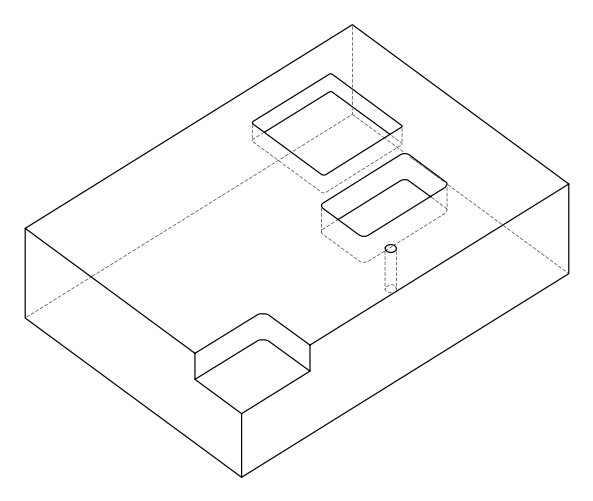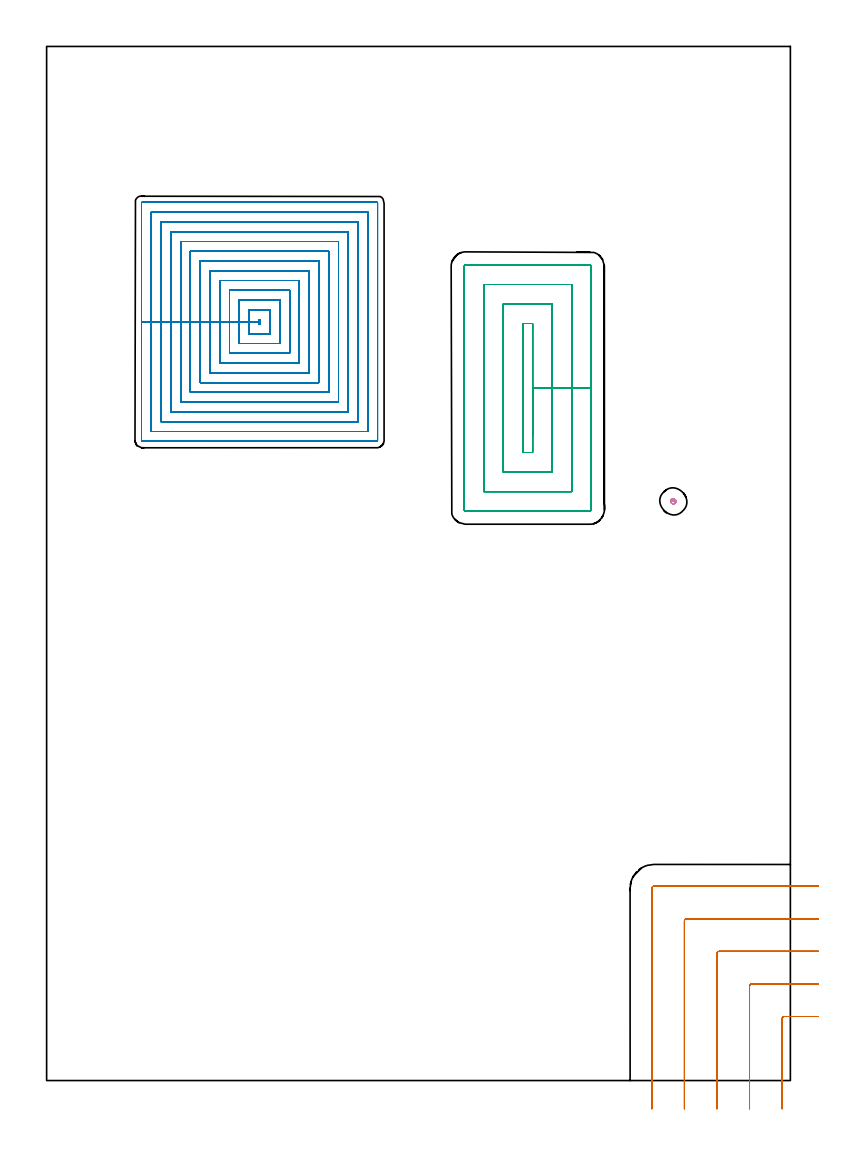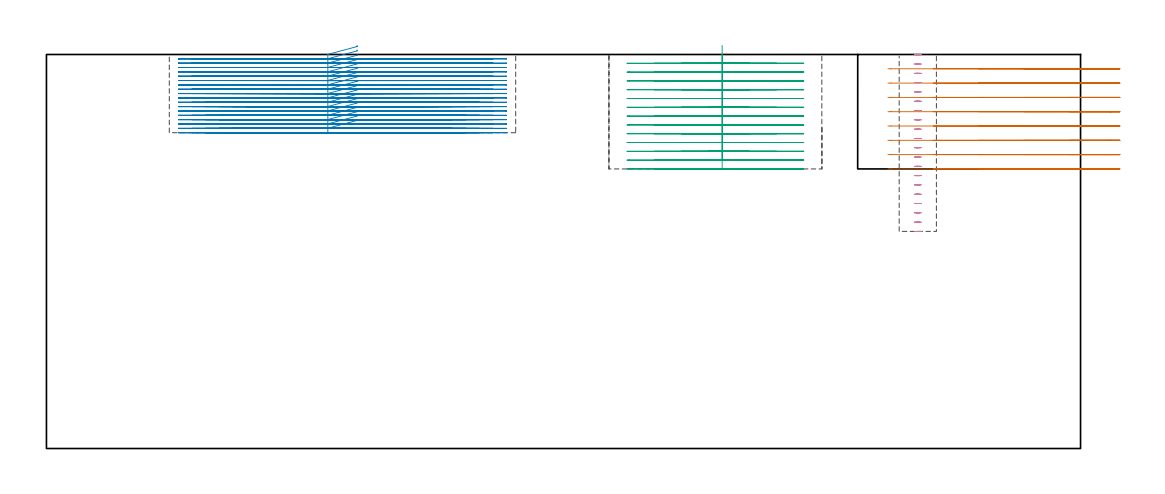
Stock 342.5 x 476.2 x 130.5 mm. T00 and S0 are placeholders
(PLAN: 4 operations, 3 tool changes, 145.2 min)
(1 MILL_CORNER_NOTCH_RECTANGULAR | CORNER_NOTCH_RECTANGULAR | UGT0201_094 | Follow Part, ap 5, ae 75% | 10.59 min | 277353 mm3)
(2 MILL_RECTANGULAR_POCKET | POCKET_RECTANGULAR_STRAIGHT | NXT0201_008 | Follow Part, ap 1.5, ae 75% | 107.25 min | 344407 mm3)
(3 MILL_RECTANGULAR_POCKET_1 | POCKET_RECTANGULAR_STRAIGHT_1 | NXT0201_011 | Follow Part, ap 3, ae 75% | 26.46 min | 333640 mm3)
(4 MILL_BLIND_HOLE_FROM_SOLID_MATERIAL | STEP1POCKET | UGT0201_128 | Spiral | 0.88 min | 6959 mm3)
(TOOL UGT0201_094 | End mill 20 mm | D20 FL38 Z4)
(TOOL NXT0201_008 | ENDMILL 6mm [2P460-0600-NA 1630] | D6 FL26 Z6)
(TOOL NXT0201_011 | ENDMILL 12mm [2P460-1200-NA 1630] | D12 FL38 Z6)
(TOOL UGT0201_128 | Carbide End Mill 10.0 | D10 FL15 Z4)
(OP 1 MILL_CORNER_NOTCH_RECTANGULAR)
G17 G21 G94 G90
T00 M6
G54
G17 G0 G90 X355.5 Y29.5 S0 M3
G43 Z140.5 H0
Z125.762
G94 G1 X352.5 F250.
X339.694 F500.
G3 X338.7 Y28.506 R1.
G1 Y-10.
Y-13. F250.
G0 Z140.5
X355.5 Y44.5
Z125.762
G1 X352.5
X324.694 F500.
G3 X323.7 Y43.506 R1.
G1 Y-10.
Y-13. F250.
G0 Z140.5
X355.5 Y59.5
Z125.762
G1 X352.5
X309.695 F500.
G3 X308.7 Y58.506 R1.
G1 Y-10.
Y-13. F250.
G0 Z140.5
X355.5 Y74.5
Z125.762
G1 X352.5
X294.695 F500.
G3 X293.7 Y73.505 R1.
G1 Y-10.
Y-13. F250.
G0 Z140.5
X355.5 Y89.5
Z125.762
G1 X352.5
X279.695 F500.
G3 X278.7 Y88.505 R1.
G1 Y-10.
Y-13. F250.
G0 Z140.5
X355.5 Y29.5
Z121.025
G1 X352.5
X339.694 F500.
G3 X338.7 Y28.506 R1.
G1 Y-10.
Y-13. F250.
G0 Z140.5
X355.5 Y44.5
Z121.025
G1 X352.5
X324.694 F500.
G3 X323.7 Y43.506 R1.
G1 Y-10.
Y-13. F250.
G0 Z140.5
X355.5 Y59.5
Z121.025
G1 X352.5
X309.695 F500.
G3 X308.7 Y58.506 R1.
G1 Y-10.
Y-13. F250.
G0 Z140.5
X355.5 Y74.5
Z121.025
G1 X352.5
X294.695 F500.
G3 X293.7 Y73.505 R1.
G1 Y-10.
Y-13. F250.
G0 Z140.5
X355.5 Y89.5
Z121.025
G1 X352.5
X279.695 F500.
G3 X278.7 Y88.505 R1.
G1 Y-10.
Y-13. F250.
G0 Z140.5
X355.5 Y29.5
Z116.287
G1 X352.5
X339.694 F500.
G3 X338.7 Y28.506 R1.
G1 Y-10.
Y-13. F250.
G0 Z140.5
X355.5 Y44.5
Z116.287
G1 X352.5
X324.694 F500.
G3 X323.7 Y43.506 R1.
G1 Y-10.
Y-13. F250.
G0 Z140.5
X355.5 Y59.5
Z116.287
G1 X352.5
X309.695 F500.
G3 X308.7 Y58.506 R1.
G1 Y-10.
Y-13. F250.
G0 Z140.5
X355.5 Y74.5
Z116.287
G1 X352.5
X294.695 F500.
G3 X293.7 Y73.505 R1.
G1 Y-10.
Y-13. F250.
G0 Z140.5
X355.5 Y89.5
Z116.287
G1 X352.5
X279.695 F500.
G3 X278.7 Y88.505 R1.
G1 Y-10.
Y-13. F250.
G0 Z140.5
X355.5 Y29.5
Z111.55
G1 X352.5
X339.694 F500.
G3 X338.7 Y28.506 R1.
G1 Y-10.
Y-13. F250.
G0 Z140.5
X355.5 Y44.5
Z111.55
G1 X352.5
X324.694 F500.
G3 X323.7 Y43.506 R1.
G1 Y-10.
Y-13. F250.
G0 Z140.5
X355.5 Y59.5
Z111.55
G1 X352.5
X309.695 F500.
G3 X308.7 Y58.506 R1.
G1 Y-10.
Y-13. F250.
G0 Z140.5
X355.5 Y74.5
Z111.55
G1 X352.5
X294.695 F500.
G3 X293.7 Y73.505 R1.
G1 Y-10.
Y-13. F250.
G0 Z140.5
X355.5 Y89.5
Z111.55
G1 X352.5
X279.695 F500.
G3 X278.7 Y88.505 R1.
G1 Y-10.
Y-13. F250.
G0 Z140.5
X355.5 Y29.5
Z106.812
G1 X352.5
X339.694 F500.
G3 X338.7 Y28.506 R1.
G1 Y-10.
Y-13. F250.
G0 Z140.5
X355.5 Y44.5
Z106.812
G1 X352.5
X324.694 F500.
G3 X323.7 Y43.506 R1.
G1 Y-10.
Y-13. F250.
G0 Z140.5
X355.5 Y59.5
Z106.812
G1 X352.5
X309.695 F500.
G3 X308.7 Y58.506 R1.
G1 Y-10.
Y-13. F250.
G0 Z140.5
X355.5 Y74.5
Z106.812
G1 X352.5
X294.695 F500.
G3 X293.7 Y73.505 R1.
G1 Y-10.
Y-13. F250.
G0 Z140.5
X355.5 Y89.5
Z106.812
G1 X352.5
X279.695 F500.
G3 X278.7 Y88.505 R1.
G1 Y-10.
Y-13. F250.
G0 Z140.5
X355.5 Y29.5
Z102.075
G1 X352.5
X339.694 F500.
G3 X338.7 Y28.506 R1.
G1 Y-10.
Y-13. F250.
G0 Z140.5
X355.5 Y44.5
Z102.075
G1 X352.5
X324.694 F500.
G3 X323.7 Y43.506 R1.
G1 Y-10.
Y-13. F250.
G0 Z140.5
X355.5 Y59.5
Z102.075
G1 X352.5
X309.695 F500.
G3 X308.7 Y58.506 R1.
G1 Y-10.
Y-13. F250.
G0 Z140.5
X355.5 Y74.5
Z102.075
G1 X352.5
X294.695 F500.
G3 X293.7 Y73.505 R1.
G1 Y-10.
Y-13. F250.
G0 Z140.5
X355.5 Y89.5
Z102.075
G1 X352.5
X279.695 F500.
G3 X278.7 Y88.505 R1.
G1 Y-10.
Y-13. F250.
G0 Z140.5
X355.5 Y29.5
Z97.337
G1 X352.5
X339.694 F500.
G3 X338.7 Y28.506 R1.
G1 Y-10.
Y-13. F250.
G0 Z140.5
X355.5 Y44.5
Z97.337
G1 X352.5
X324.694 F500.
G3 X323.7 Y43.506 R1.
G1 Y-10.
Y-13. F250.
G0 Z140.5
X355.5 Y59.5
Z97.337
G1 X352.5
X309.695 F500.
G3 X308.7 Y58.506 R1.
G1 Y-10.
Y-13. F250.
G0 Z140.5
X355.5 Y74.5
Z97.337
G1 X352.5
X294.695 F500.
G3 X293.7 Y73.505 R1.
G1 Y-10.
Y-13. F250.
G0 Z140.5
X355.5 Y89.5
Z97.337
G1 X352.5
X279.695 F500.
G3 X278.7 Y88.505 R1.
G1 Y-10.
Y-13. F250.
G0 Z140.5
X355.5 Y29.5
Z92.6
G1 X352.5
X339.694 F500.
G3 X338.7 Y28.506 R1.
G1 Y-10.
Y-13. F250.
G0 Z140.5
X355.5 Y44.5
Z92.6
G1 X352.5
X324.694 F500.
G3 X323.7 Y43.506 R1.
G1 Y-10.
Y-13. F250.
G0 Z140.5
X355.5 Y59.5
Z92.6
G1 X352.5
X309.695 F500.
G3 X308.7 Y58.506 R1.
G1 Y-10.
Y-13. F250.
G0 Z140.5
X355.5 Y74.5
Z92.6
G1 X352.5
X294.695 F500.
G3 X293.7 Y73.505 R1.
G1 Y-10.
Y-13. F250.
G0 Z140.5
X355.5 Y89.5
Z92.6
G1 X352.5
X279.695 F500.
G3 X278.7 Y88.505 R1.
G1 Y-10.
Y-13. F250.
G0 Z140.5
M5
M2
(OP 2 MILL_RECTANGULAR_POCKET)
G17 G21 G94 G90
T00 M6
G54
G17 G0 G90 X102.9 Y353.534 S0 M3
G43 Z140.5 H1
Z133.5
G94 G1 Y354.9 Z133.134 F250.
X93.2 Z130.535
Y349.4 Z129.061
X97.7
Y348.4 F500.
X98.4
Y350.4
X97.7
Y349.4
X93.2
Y343.9
X102.9
Y354.9
X93.2
Y349.4
X88.7
Y339.4
X107.4
Y359.4
X88.7
Y349.4
X84.2
Y334.9
X111.9
Y363.9
X84.2
Y349.4
X79.7
Y330.4
X116.4
Y368.4
X79.7
Y349.4
X75.2
Y325.9
X120.9
Y372.9
X75.2
Y349.4
X70.7
Y321.4
X125.4
Y377.4
X70.7
Y349.4
X66.2
Y316.9
X129.9
Y381.9
X66.2
Y349.4
X61.7
Y312.4
X134.4
Y386.4
X61.7
Y349.4
X57.2
Y307.9
X138.9
Y390.9
X57.2
Y349.4
X52.7
Y303.4
X143.4
Y395.4
X52.7
Y349.4
X48.2
Y298.9
X147.9
Y399.9
X48.2
Y349.4
X43.7
Y294.6
G3 X43.9 Y294.4 R0.2
G1 X152.2
G3 X152.4 Y294.6 R0.2
G1 Y404.2
G3 X152.2 Y404.4 R0.2
G1 X43.9
G3 X43.7 Y404.2 R0.2
G1 Y349.4
Y348.4
G0 X102.9 Y353.534 Z132.061
G1 Y354.9 Z131.695 F250.
X93.2 Z129.096
Y349.4 Z127.622
X97.7
Y348.4 F500.
X98.4
Y350.4
X97.7
Y349.4
X93.2
Y343.9
X102.9
Y354.9
X93.2
Y349.4
X88.7
Y339.4
X107.4
Y359.4
X88.7
Y349.4
X84.2
Y334.9
X111.9
Y363.9
X84.2
Y349.4
X79.7
Y330.4
X116.4
Y368.4
X79.7
Y349.4
X75.2
Y325.9
X120.9
Y372.9
X75.2
Y349.4
X70.7
Y321.4
X125.4
Y377.4
X70.7
Y349.4
X66.2
Y316.9
X129.9
Y381.9
X66.2
Y349.4
X61.7
Y312.4
X134.4
Y386.4
X61.7
Y349.4
X57.2
Y307.9
X138.9
Y390.9
X57.2
Y349.4
X52.7
Y303.4
X143.4
Y395.4
X52.7
Y349.4
X48.2
Y298.9
X147.9
Y399.9
X48.2
Y349.4
X43.7
Y294.6
G3 X43.9 Y294.4 R0.2
G1 X152.2
G3 X152.4 Y294.6 R0.2
G1 Y404.2
G3 X152.2 Y404.4 R0.2
G1 X43.9
G3 X43.7 Y404.2 R0.2
G1 Y349.4
Y348.4
G0 X102.9 Y353.534 Z130.622
G1 Y354.9 Z130.256 F250.
X93.2 Z127.657
Y349.4 Z126.183
X97.7
Y348.4 F500.
X98.4
Y350.4
X97.7
Y349.4
X93.2
Y343.9
X102.9
Y354.9
X93.2
Y349.4
X88.7
Y339.4
X107.4
Y359.4
X88.7
Y349.4
X84.2
Y334.9
X111.9
Y363.9
X84.2
Y349.4
X79.7
Y330.4
X116.4
Y368.4
X79.7
Y349.4
X75.2
Y325.9
X120.9
Y372.9
X75.2
Y349.4
X70.7
Y321.4
X125.4
Y377.4
X70.7
Y349.4
X66.2
Y316.9
X129.9
Y381.9
X66.2
Y349.4
X61.7
Y312.4
X134.4
Y386.4
X61.7
Y349.4
X57.2
Y307.9
X138.9
Y390.9
X57.2
Y349.4
X52.7
Y303.4
X143.4
Y395.4
X52.7
Y349.4
X48.2
Y298.9
X147.9
Y399.9
X48.2
Y349.4
X43.7
Y294.6
G3 X43.9 Y294.4 R0.2
G1 X152.2
G3 X152.4 Y294.6 R0.2
G1 Y404.2
G3 X152.2 Y404.4 R0.2
G1 X43.9
G3 X43.7 Y404.2 R0.2
G1 Y349.4
Y348.4
G0 X102.9 Y353.534 Z129.183
G1 Y354.9 Z128.817 F250.
X93.2 Z126.218
Y349.4 Z124.744
X97.7
Y348.4 F500.
X98.4
Y350.4
X97.7
Y349.4
X93.2
Y343.9
X102.9
Y354.9
X93.2
Y349.4
X88.7
Y339.4
X107.4
Y359.4
X88.7
Y349.4
X84.2
Y334.9
X111.9
Y363.9
X84.2
Y349.4
X79.7
Y330.4
X116.4
Y368.4
X79.7
Y349.4
X75.2
Y325.9
X120.9
Y372.9
X75.2
Y349.4
X70.7
Y321.4
X125.4
Y377.4
X70.7
Y349.4
X66.2
Y316.9
X129.9
Y381.9
X66.2
Y349.4
X61.7
Y312.4
X134.4
Y386.4
X61.7
Y349.4
X57.2
Y307.9
X138.9
Y390.9
X57.2
Y349.4
X52.7
Y303.4
X143.4
Y395.4
X52.7
Y349.4
X48.2
Y298.9
X147.9
Y399.9
X48.2
Y349.4
X43.7
Y294.6
G3 X43.9 Y294.4 R0.2
G1 X152.2
G3 X152.4 Y294.6 R0.2
G1 Y404.2
G3 X152.2 Y404.4 R0.2
G1 X43.9
G3 X43.7 Y404.2 R0.2
G1 Y349.4
Y348.4
G0 X102.9 Y353.534 Z127.744
G1 Y354.9 Z127.378 F250.
X93.2 Z124.779
Y349.4 Z123.305
X97.7
Y348.4 F500.
X98.4
Y350.4
X97.7
Y349.4
X93.2
Y343.9
X102.9
Y354.9
X93.2
Y349.4
X88.7
Y339.4
X107.4
Y359.4
X88.7
Y349.4
X84.2
Y334.9
X111.9
Y363.9
X84.2
Y349.4
X79.7
Y330.4
X116.4
Y368.4
X79.7
Y349.4
X75.2
Y325.9
X120.9
Y372.9
X75.2
Y349.4
X70.7
Y321.4
X125.4
Y377.4
X70.7
Y349.4
X66.2
Y316.9
X129.9
Y381.9
X66.2
Y349.4
X61.7
Y312.4
X134.4
Y386.4
X61.7
Y349.4
X57.2
Y307.9
X138.9
Y390.9
X57.2
Y349.4
X52.7
Y303.4
X143.4
Y395.4
X52.7
Y349.4
X48.2
Y298.9
X147.9
Y399.9
X48.2
Y349.4
X43.7
Y294.6
G3 X43.9 Y294.4 R0.2
G1 X152.2
G3 X152.4 Y294.6 R0.2
G1 Y404.2
G3 X152.2 Y404.4 R0.2
G1 X43.9
G3 X43.7 Y404.2 R0.2
G1 Y349.4
Y348.4
G0 X102.9 Y353.534 Z126.305
G1 Y354.9 Z125.939 F250.
X93.2 Z123.34
Y349.4 Z121.867
X97.7
Y348.4 F500.
X98.4
Y350.4
X97.7
Y349.4
X93.2
Y343.9
X102.9
Y354.9
X93.2
Y349.4
X88.7
Y339.4
X107.4
Y359.4
X88.7
Y349.4
X84.2
Y334.9
X111.9
Y363.9
X84.2
Y349.4
X79.7
Y330.4
X116.4
Y368.4
X79.7
Y349.4
X75.2
Y325.9
X120.9
Y372.9
X75.2
Y349.4
X70.7
Y321.4
X125.4
Y377.4
X70.7
Y349.4
X66.2
Y316.9
X129.9
Y381.9
X66.2
Y349.4
X61.7
Y312.4
X134.4
Y386.4
X61.7
Y349.4
X57.2
Y307.9
X138.9
Y390.9
X57.2
Y349.4
X52.7
Y303.4
X143.4
Y395.4
X52.7
Y349.4
X48.2
Y298.9
X147.9
Y399.9
X48.2
Y349.4
X43.7
Y294.6
G3 X43.9 Y294.4 R0.2
G1 X152.2
G3 X152.4 Y294.6 R0.2
G1 Y404.2
G3 X152.2 Y404.4 R0.2
G1 X43.9
G3 X43.7 Y404.2 R0.2
G1 Y349.4
Y348.4
G0 X102.9 Y353.534 Z124.867
G1 Y354.9 Z124.501 F250.
X93.2 Z121.901
Y349.4 Z120.428
X97.7
Y348.4 F500.
X98.4
Y350.4
X97.7
Y349.4
X93.2
Y343.9
X102.9
Y354.9
X93.2
Y349.4
X88.7
Y339.4
X107.4
Y359.4
X88.7
Y349.4
X84.2
Y334.9
X111.9
Y363.9
X84.2
Y349.4
X79.7
Y330.4
X116.4
Y368.4
X79.7
Y349.4
X75.2
Y325.9
X120.9
Y372.9
X75.2
Y349.4
X70.7
Y321.4
X125.4
Y377.4
X70.7
Y349.4
X66.2
Y316.9
X129.9
Y381.9
X66.2
Y349.4
X61.7
Y312.4
X134.4
Y386.4
X61.7
Y349.4
X57.2
Y307.9
X138.9
Y390.9
X57.2
Y349.4
X52.7
Y303.4
X143.4
Y395.4
X52.7
Y349.4
X48.2
Y298.9
X147.9
Y399.9
X48.2
Y349.4
X43.7
Y294.6
G3 X43.9 Y294.4 R0.2
G1 X152.2
G3 X152.4 Y294.6 R0.2
G1 Y404.2
G3 X152.2 Y404.4 R0.2
G1 X43.9
G3 X43.7 Y404.2 R0.2
G1 Y349.4
Y348.4
G0 X102.9 Y353.534 Z123.428
G1 Y354.9 Z123.062 F250.
X93.2 Z120.463
Y349.4 Z118.989
X97.7
Y348.4 F500.
X98.4
Y350.4
X97.7
Y349.4
X93.2
Y343.9
X102.9
Y354.9
X93.2
Y349.4
X88.7
Y339.4
X107.4
Y359.4
X88.7
Y349.4
X84.2
Y334.9
X111.9
Y363.9
X84.2
Y349.4
X79.7
Y330.4
X116.4
Y368.4
X79.7
Y349.4
X75.2
Y325.9
X120.9
Y372.9
X75.2
Y349.4
X70.7
Y321.4
X125.4
Y377.4
X70.7
Y349.4
X66.2
Y316.9
X129.9
Y381.9
X66.2
Y349.4
X61.7
Y312.4
X134.4
Y386.4
X61.7
Y349.4
X57.2
Y307.9
X138.9
Y390.9
X57.2
Y349.4
X52.7
Y303.4
X143.4
Y395.4
X52.7
Y349.4
X48.2
Y298.9
X147.9
Y399.9
X48.2
Y349.4
X43.7
Y294.6
G3 X43.9 Y294.4 R0.2
G1 X152.2
G3 X152.4 Y294.6 R0.2
G1 Y404.2
G3 X152.2 Y404.4 R0.2
G1 X43.9
G3 X43.7 Y404.2 R0.2
G1 Y349.4
Y348.4
G0 X102.9 Y353.534 Z121.989
G1 Y354.9 Z121.623 F250.
X93.2 Z119.024
Y349.4 Z117.55
X97.7
Y348.4 F500.
X98.4
Y350.4
X97.7
Y349.4
X93.2
Y343.9
X102.9
Y354.9
X93.2
Y349.4
X88.7
Y339.4
X107.4
Y359.4
X88.7
Y349.4
X84.2
Y334.9
X111.9
Y363.9
X84.2
Y349.4
X79.7
Y330.4
X116.4
Y368.4
X79.7
Y349.4
X75.2
Y325.9
X120.9
Y372.9
X75.2
Y349.4
X70.7
Y321.4
X125.4
Y377.4
X70.7
Y349.4
X66.2
Y316.9
X129.9
Y381.9
X66.2
Y349.4
X61.7
Y312.4
X134.4
Y386.4
X61.7
Y349.4
X57.2
Y307.9
X138.9
Y390.9
X57.2
Y349.4
X52.7
Y303.4
X143.4
Y395.4
X52.7
Y349.4
X48.2
Y298.9
X147.9
Y399.9
X48.2
Y349.4
X43.7
Y294.6
G3 X43.9 Y294.4 R0.2
G1 X152.2
G3 X152.4 Y294.6 R0.2
G1 Y404.2
G3 X152.2 Y404.4 R0.2
G1 X43.9
G3 X43.7 Y404.2 R0.2
G1 Y349.4
Y348.4
G0 X102.9 Y353.534 Z120.55
G1 Y354.9 Z120.184 F250.
X93.2 Z117.585
Y349.4 Z116.111
X97.7
Y348.4 F500.
X98.4
Y350.4
X97.7
Y349.4
X93.2
Y343.9
X102.9
Y354.9
X93.2
Y349.4
X88.7
Y339.4
X107.4
Y359.4
X88.7
Y349.4
X84.2
Y334.9
X111.9
Y363.9
X84.2
Y349.4
X79.7
Y330.4
X116.4
Y368.4
X79.7
Y349.4
X75.2
Y325.9
X120.9
Y372.9
X75.2
Y349.4
X70.7
Y321.4
X125.4
Y377.4
X70.7
Y349.4
X66.2
Y316.9
X129.9
Y381.9
X66.2
Y349.4
X61.7
Y312.4
X134.4
Y386.4
X61.7
Y349.4
X57.2
Y307.9
X138.9
Y390.9
X57.2
Y349.4
X52.7
Y303.4
X143.4
Y395.4
X52.7
Y349.4
X48.2
Y298.9
X147.9
Y399.9
X48.2
Y349.4
X43.7
Y294.6
G3 X43.9 Y294.4 R0.2
G1 X152.2
G3 X152.4 Y294.6 R0.2
G1 Y404.2
G3 X152.2 Y404.4 R0.2
G1 X43.9
G3 X43.7 Y404.2 R0.2
G1 Y349.4
Y348.4
G0 X102.9 Y353.534 Z119.111
G1 Y354.9 Z118.745 F250.
X93.2 Z116.146
Y349.4 Z114.672
X97.7
Y348.4 F500.
X98.4
Y350.4
X97.7
Y349.4
X93.2
Y343.9
X102.9
Y354.9
X93.2
Y349.4
X88.7
Y339.4
X107.4
Y359.4
X88.7
Y349.4
X84.2
Y334.9
X111.9
Y363.9
X84.2
Y349.4
X79.7
Y330.4
X116.4
Y368.4
X79.7
Y349.4
X75.2
Y325.9
X120.9
Y372.9
X75.2
Y349.4
X70.7
Y321.4
X125.4
Y377.4
X70.7
Y349.4
X66.2
Y316.9
X129.9
Y381.9
X66.2
Y349.4
X61.7
Y312.4
X134.4
Y386.4
X61.7
Y349.4
X57.2
Y307.9
X138.9
Y390.9
X57.2
Y349.4
X52.7
Y303.4
X143.4
Y395.4
X52.7
Y349.4
X48.2
Y298.9
X147.9
Y399.9
X48.2
Y349.4
X43.7
Y294.6
G3 X43.9 Y294.4 R0.2
G1 X152.2
G3 X152.4 Y294.6 R0.2
G1 Y404.2
G3 X152.2 Y404.4 R0.2
G1 X43.9
G3 X43.7 Y404.2 R0.2
G1 Y349.4
Y348.4
G0 X102.9 Y353.534 Z117.672
G1 Y354.9 Z117.306 F250.
X93.2 Z114.707
Y349.4 Z113.233
X97.7
Y348.4 F500.
X98.4
Y350.4
X97.7
Y349.4
X93.2
Y343.9
X102.9
Y354.9
X93.2
Y349.4
X88.7
Y339.4
X107.4
Y359.4
X88.7
Y349.4
X84.2
Y334.9
X111.9
Y363.9
X84.2
Y349.4
X79.7
Y330.4
X116.4
Y368.4
X79.7
Y349.4
X75.2
Y325.9
X120.9
Y372.9
X75.2
Y349.4
X70.7
Y321.4
X125.4
Y377.4
X70.7
Y349.4
X66.2
Y316.9
X129.9
Y381.9
X66.2
Y349.4
X61.7
Y312.4
X134.4
Y386.4
X61.7
Y349.4
X57.2
Y307.9
X138.9
Y390.9
X57.2
Y349.4
X52.7
Y303.4
X143.4
Y395.4
X52.7
Y349.4
X48.2
Y298.9
X147.9
Y399.9
X48.2
Y349.4
X43.7
Y294.6
G3 X43.9 Y294.4 R0.2
G1 X152.2
G3 X152.4 Y294.6 R0.2
G1 Y404.2
G3 X152.2 Y404.4 R0.2
G1 X43.9
G3 X43.7 Y404.2 R0.2
G1 Y349.4
Y348.4
G0 X102.9 Y353.534 Z116.233
G1 Y354.9 Z115.867 F250.
X93.2 Z113.268
Y349.4 Z111.794
X97.7
Y348.4 F500.
X98.4
Y350.4
X97.7
Y349.4
X93.2
Y343.9
X102.9
Y354.9
X93.2
Y349.4
X88.7
Y339.4
X107.4
Y359.4
X88.7
Y349.4
X84.2
Y334.9
X111.9
Y363.9
X84.2
Y349.4
X79.7
Y330.4
X116.4
Y368.4
X79.7
Y349.4
X75.2
Y325.9
X120.9
Y372.9
X75.2
Y349.4
X70.7
Y321.4
X125.4
Y377.4
X70.7
Y349.4
X66.2
Y316.9
X129.9
Y381.9
X66.2
Y349.4
X61.7
Y312.4
X134.4
Y386.4
X61.7
Y349.4
X57.2
Y307.9
X138.9
Y390.9
X57.2
Y349.4
X52.7
Y303.4
X143.4
Y395.4
X52.7
Y349.4
X48.2
Y298.9
X147.9
Y399.9
X48.2
Y349.4
X43.7
Y294.6
G3 X43.9 Y294.4 R0.2
G1 X152.2
G3 X152.4 Y294.6 R0.2
G1 Y404.2
G3 X152.2 Y404.4 R0.2
G1 X43.9
G3 X43.7 Y404.2 R0.2
G1 Y349.4
Y348.4
G0 X102.9 Y353.534 Z114.794
G1 Y354.9 Z114.428 F250.
X93.2 Z111.829
Y349.4 Z110.356
X97.7
Y348.4 F500.
X98.4
Y350.4
X97.7
Y349.4
X93.2
Y343.9
X102.9
Y354.9
X93.2
Y349.4
X88.7
Y339.4
X107.4
Y359.4
X88.7
Y349.4
X84.2
Y334.9
X111.9
Y363.9
X84.2
Y349.4
X79.7
Y330.4
X116.4
Y368.4
X79.7
Y349.4
X75.2
Y325.9
X120.9
Y372.9
X75.2
Y349.4
X70.7
Y321.4
X125.4
Y377.4
X70.7
Y349.4
X66.2
Y316.9
X129.9
Y381.9
X66.2
Y349.4
X61.7
Y312.4
X134.4
Y386.4
X61.7
Y349.4
X57.2
Y307.9
X138.9
Y390.9
X57.2
Y349.4
X52.7
Y303.4
X143.4
Y395.4
X52.7
Y349.4
X48.2
Y298.9
X147.9
Y399.9
X48.2
Y349.4
X43.7
Y294.6
G3 X43.9 Y294.4 R0.2
G1 X152.2
G3 X152.4 Y294.6 R0.2
G1 Y404.2
G3 X152.2 Y404.4 R0.2
G1 X43.9
G3 X43.7 Y404.2 R0.2
G1 Y349.4
Y348.4
G0 X102.9 Y353.534 Z113.356
G1 Y354.9 Z112.989 F250.
X93.2 Z110.39
Y349.4 Z108.917
X97.7
Y348.4 F500.
X98.4
Y350.4
X97.7
Y349.4
X93.2
Y343.9
X102.9
Y354.9
X93.2
Y349.4
X88.7
Y339.4
X107.4
Y359.4
X88.7
Y349.4
X84.2
Y334.9
X111.9
Y363.9
X84.2
Y349.4
X79.7
Y330.4
X116.4
Y368.4
X79.7
Y349.4
X75.2
Y325.9
X120.9
Y372.9
X75.2
Y349.4
X70.7
Y321.4
X125.4
Y377.4
X70.7
Y349.4
X66.2
Y316.9
X129.9
Y381.9
X66.2
Y349.4
X61.7
Y312.4
X134.4
Y386.4
X61.7
Y349.4
X57.2
Y307.9
X138.9
Y390.9
X57.2
Y349.4
X52.7
Y303.4
X143.4
Y395.4
X52.7
Y349.4
X48.2
Y298.9
X147.9
Y399.9
X48.2
Y349.4
X43.7
Y294.6
G3 X43.9 Y294.4 R0.2
G1 X152.2
G3 X152.4 Y294.6 R0.2
G1 Y404.2
G3 X152.2 Y404.4 R0.2
G1 X43.9
G3 X43.7 Y404.2 R0.2
G1 Y349.4
Y348.4
G0 X102.9 Y353.534 Z111.917
G1 Y354.9 Z111.551 F250.
X93.2 Z108.951
Y349.4 Z107.478
X97.7
Y348.4 F500.
X98.4
Y350.4
X97.7
Y349.4
X93.2
Y343.9
X102.9
Y354.9
X93.2
Y349.4
X88.7
Y339.4
X107.4
Y359.4
X88.7
Y349.4
X84.2
Y334.9
X111.9
Y363.9
X84.2
Y349.4
X79.7
Y330.4
X116.4
Y368.4
X79.7
Y349.4
X75.2
Y325.9
X120.9
Y372.9
X75.2
Y349.4
X70.7
Y321.4
X125.4
Y377.4
X70.7
Y349.4
X66.2
Y316.9
X129.9
Y381.9
X66.2
Y349.4
X61.7
Y312.4
X134.4
Y386.4
X61.7
Y349.4
X57.2
Y307.9
X138.9
Y390.9
X57.2
Y349.4
X52.7
Y303.4
X143.4
Y395.4
X52.7
Y349.4
X48.2
Y298.9
X147.9
Y399.9
X48.2
Y349.4
X43.7
Y294.6
G3 X43.9 Y294.4 R0.2
G1 X152.2
G3 X152.4 Y294.6 R0.2
G1 Y404.2
G3 X152.2 Y404.4 R0.2
G1 X43.9
G3 X43.7 Y404.2 R0.2
G1 Y349.4
Y348.4
G0 X102.9 Y353.534 Z110.478
G1 Y354.9 Z110.112 F250.
X93.2 Z107.513
Y349.4 Z106.039
X97.7
Y348.4 F500.
X98.4
Y350.4
X97.7
Y349.4
X93.2
Y343.9
X102.9
Y354.9
X93.2
Y349.4
X88.7
Y339.4
X107.4
Y359.4
X88.7
Y349.4
X84.2
Y334.9
X111.9
Y363.9
X84.2
Y349.4
X79.7
Y330.4
X116.4
Y368.4
X79.7
Y349.4
X75.2
Y325.9
X120.9
Y372.9
X75.2
Y349.4
X70.7
Y321.4
X125.4
Y377.4
X70.7
Y349.4
X66.2
Y316.9
X129.9
Y381.9
X66.2
Y349.4
X61.7
Y312.4
X134.4
Y386.4
X61.7
Y349.4
X57.2
Y307.9
X138.9
Y390.9
X57.2
Y349.4
X52.7
Y303.4
X143.4
Y395.4
X52.7
Y349.4
X48.2
Y298.9
X147.9
Y399.9
X48.2
Y349.4
X43.7
Y294.6
G3 X43.9 Y294.4 R0.2
G1 X152.2
G3 X152.4 Y294.6 R0.2
G1 Y404.2
G3 X152.2 Y404.4 R0.2
G1 X43.9
G3 X43.7 Y404.2 R0.2
G1 Y349.4
Y348.4
G0 X102.9 Y353.534 Z109.039
G1 Y354.9 Z108.673 F250.
X93.2 Z106.074
Y349.4 Z104.6
X97.7
Y348.4 F500.
X98.4
Y350.4
X97.7
Y349.4
X93.2
Y343.9
X102.9
Y354.9
X93.2
Y349.4
X88.7
Y339.4
X107.4
Y359.4
X88.7
Y349.4
X84.2
Y334.9
X111.9
Y363.9
X84.2
Y349.4
X79.7
Y330.4
X116.4
Y368.4
X79.7
Y349.4
X75.2
Y325.9
X120.9
Y372.9
X75.2
Y349.4
X70.7
Y321.4
X125.4
Y377.4
X70.7
Y349.4
X66.2
Y316.9
X129.9
Y381.9
X66.2
Y349.4
X61.7
Y312.4
X134.4
Y386.4
X61.7
Y349.4
X57.2
Y307.9
X138.9
Y390.9
X57.2
Y349.4
X52.7
Y303.4
X143.4
Y395.4
X52.7
Y349.4
X48.2
Y298.9
X147.9
Y399.9
X48.2
Y349.4
X43.7
Y294.6
G3 X43.9 Y294.4 R0.2
G1 X152.2
G3 X152.4 Y294.6 R0.2
G1 Y404.2
G3 X152.2 Y404.4 R0.2
G1 X43.9
G3 X43.7 Y404.2 R0.2
G1 Y349.4
Y348.4
G0 Z140.5
M5
M2
(OP 3 MILL_RECTANGULAR_POCKET_1)
G17 G21 G94 G90
T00 M6
G54
G17 G0 G90 X223.8 Y296.824 S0 M3
G43 Z140.5 H1
Z133.5
G94 G1 Y318.9 Z127.585 F250.
Y348.6 F500.
X219.3
Y289.2
X223.8
Y318.9
X232.8
Y357.6
X210.3
Y280.2
X232.8
Y318.9
X241.8
Y366.6
X201.3
Y271.2
X241.8
Y318.9
X250.8
Y374.9
G3 X250.1 Y375.6 R0.7
G1 X193.
G3 X192.3 Y374.9 R0.7
G1 Y262.9
G3 X193. Y262.2 R0.7
G1 X250.1
G3 X250.8 Y262.9 R0.7
G1 Y318.9
Y319.9
G0 X223.8 Y296.824 Z130.585
G1 Y318.9 Z124.669 F250.
Y348.6 F500.
X219.3
Y289.2
X223.8
Y318.9
X232.8
Y357.6
X210.3
Y280.2
X232.8
Y318.9
X241.8
Y366.6
X201.3
Y271.2
X241.8
Y318.9
X250.8
Y374.9
G3 X250.1 Y375.6 R0.7
G1 X193.
G3 X192.3 Y374.9 R0.7
G1 Y262.9
G3 X193. Y262.2 R0.7
G1 X250.1
G3 X250.8 Y262.9 R0.7
G1 Y318.9
Y319.9
G0 X223.8 Y296.824 Z127.669
G1 Y318.9 Z121.754 F250.
Y348.6 F500.
X219.3
Y289.2
X223.8
Y318.9
X232.8
Y357.6
X210.3
Y280.2
X232.8
Y318.9
X241.8
Y366.6
X201.3
Y271.2
X241.8
Y318.9
X250.8
Y374.9
G3 X250.1 Y375.6 R0.7
G1 X193.
G3 X192.3 Y374.9 R0.7
G1 Y262.9
G3 X193. Y262.2 R0.7
G1 X250.1
G3 X250.8 Y262.9 R0.7
G1 Y318.9
Y319.9
G0 X223.8 Y296.824 Z124.754
G1 Y318.9 Z118.838 F250.
Y348.6 F500.
X219.3
Y289.2
X223.8
Y318.9
X232.8
Y357.6
X210.3
Y280.2
X232.8
Y318.9
X241.8
Y366.6
X201.3
Y271.2
X241.8
Y318.9
X250.8
Y374.9
G3 X250.1 Y375.6 R0.7
G1 X193.
G3 X192.3 Y374.9 R0.7
G1 Y262.9
G3 X193. Y262.2 R0.7
G1 X250.1
G3 X250.8 Y262.9 R0.7
G1 Y318.9
Y319.9
G0 X223.8 Y296.824 Z121.838
G1 Y318.9 Z115.923 F250.
Y348.6 F500.
X219.3
Y289.2
X223.8
Y318.9
X232.8
Y357.6
X210.3
Y280.2
X232.8
Y318.9
X241.8
Y366.6
X201.3
Y271.2
X241.8
Y318.9
X250.8
Y374.9
G3 X250.1 Y375.6 R0.7
G1 X193.
G3 X192.3 Y374.9 R0.7
G1 Y262.9
G3 X193. Y262.2 R0.7
G1 X250.1
G3 X250.8 Y262.9 R0.7
G1 Y318.9
Y319.9
G0 X223.8 Y296.824 Z118.923
G1 Y318.9 Z113.008 F250.
Y348.6 F500.
X219.3
Y289.2
X223.8
Y318.9
X232.8
Y357.6
X210.3
Y280.2
X232.8
Y318.9
X241.8
Y366.6
X201.3
Y271.2
X241.8
Y318.9
X250.8
Y374.9
G3 X250.1 Y375.6 R0.7
G1 X193.
G3 X192.3 Y374.9 R0.7
G1 Y262.9
G3 X193. Y262.2 R0.7
G1 X250.1
G3 X250.8 Y262.9 R0.7
G1 Y318.9
Y319.9
G0 X223.8 Y296.824 Z116.008
G1 Y318.9 Z110.092 F250.
Y348.6 F500.
X219.3
Y289.2
X223.8
Y318.9
X232.8
Y357.6
X210.3
Y280.2
X232.8
Y318.9
X241.8
Y366.6
X201.3
Y271.2
X241.8
Y318.9
X250.8
Y374.9
G3 X250.1 Y375.6 R0.7
G1 X193.
G3 X192.3 Y374.9 R0.7
G1 Y262.9
G3 X193. Y262.2 R0.7
G1 X250.1
G3 X250.8 Y262.9 R0.7
G1 Y318.9
Y319.9
G0 X223.8 Y296.824 Z113.092
G1 Y318.9 Z107.177 F250.
Y348.6 F500.
X219.3
Y289.2
X223.8
Y318.9
X232.8
Y357.6
X210.3
Y280.2
X232.8
Y318.9
X241.8
Y366.6
X201.3
Y271.2
X241.8
Y318.9
X250.8
Y374.9
G3 X250.1 Y375.6 R0.7
G1 X193.
G3 X192.3 Y374.9 R0.7
G1 Y262.9
G3 X193. Y262.2 R0.7
G1 X250.1
G3 X250.8 Y262.9 R0.7
G1 Y318.9
Y319.9
G0 X223.8 Y296.824 Z110.177
G1 Y318.9 Z104.262 F250.
Y348.6 F500.
X219.3
Y289.2
X223.8
Y318.9
X232.8
Y357.6
X210.3
Y280.2
X232.8
Y318.9
X241.8
Y366.6
X201.3
Y271.2
X241.8
Y318.9
X250.8
Y374.9
G3 X250.1 Y375.6 R0.7
G1 X193.
G3 X192.3 Y374.9 R0.7
G1 Y262.9
G3 X193. Y262.2 R0.7
G1 X250.1
G3 X250.8 Y262.9 R0.7
G1 Y318.9
Y319.9
G0 X223.8 Y296.824 Z107.262
G1 Y318.9 Z101.346 F250.
Y348.6 F500.
X219.3
Y289.2
X223.8
Y318.9
X232.8
Y357.6
X210.3
Y280.2
X232.8
Y318.9
X241.8
Y366.6
X201.3
Y271.2
X241.8
Y318.9
X250.8
Y374.9
G3 X250.1 Y375.6 R0.7
G1 X193.
G3 X192.3 Y374.9 R0.7
G1 Y262.9
G3 X193. Y262.2 R0.7
G1 X250.1
G3 X250.8 Y262.9 R0.7
G1 Y318.9
Y319.9
G0 X223.8 Y296.824 Z104.346
G1 Y318.9 Z98.431 F250.
Y348.6 F500.
X219.3
Y289.2
X223.8
Y318.9
X232.8
Y357.6
X210.3
Y280.2
X232.8
Y318.9
X241.8
Y366.6
X201.3
Y271.2
X241.8
Y318.9
X250.8
Y374.9
G3 X250.1 Y375.6 R0.7
G1 X193.
G3 X192.3 Y374.9 R0.7
G1 Y262.9
G3 X193. Y262.2 R0.7
G1 X250.1
G3 X250.8 Y262.9 R0.7
G1 Y318.9
Y319.9
G0 X223.8 Y296.824 Z101.431
G1 Y318.9 Z95.515 F250.
Y348.6 F500.
X219.3
Y289.2
X223.8
Y318.9
X232.8
Y357.6
X210.3
Y280.2
X232.8
Y318.9
X241.8
Y366.6
X201.3
Y271.2
X241.8
Y318.9
X250.8
Y374.9
G3 X250.1 Y375.6 R0.7
G1 X193.
G3 X192.3 Y374.9 R0.7
G1 Y262.9
G3 X193. Y262.2 R0.7
G1 X250.1
G3 X250.8 Y262.9 R0.7
G1 Y318.9
Y319.9
G0 X223.8 Y296.824 Z98.515
G1 Y318.9 Z92.6 F250.
Y348.6 F500.
X219.3
Y289.2
X223.8
Y318.9
X232.8
Y357.6
X210.3
Y280.2
X232.8
Y318.9
X241.8
Y366.6
X201.3
Y271.2
X241.8
Y318.9
X250.8
Y374.9
G3 X250.1 Y375.6 R0.7
G1 X193.
G3 X192.3 Y374.9 R0.7
G1 Y262.9
G3 X193. Y262.2 R0.7
G1 X250.1
G3 X250.8 Y262.9 R0.7
G1 Y318.9
Y319.9
G0 Z140.5
M5
M2
(OP 4 MILL_BLIND_HOLE_FROM_SOLID_MATERIAL)
G17 G21 G94 G90
T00 M6
G54
G17 G0 G90 X288.6 Y266.7 S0 M3
G43 Z140.5 H0
Z130.42
G94 G3 X289.175 Y267.275 R0.575 F250.
X288.6 Y267.85 R0.575
X287.45 Y266.7 R1.15
X288.6 Y267.85 R-1.15
X288.025 Y267.275 R0.575
X288.6 Y266.7 R0.575
G0 Z127.34
G3 X289.175 Y267.275 R0.575
X288.6 Y267.85 R0.575
X287.45 Y266.7 R1.15
X288.6 Y267.85 R-1.15
X288.025 Y267.275 R0.575
X288.6 Y266.7 R0.575
G0 Z124.26
G3 X289.175 Y267.275 R0.575
X288.6 Y267.85 R0.575
X287.45 Y266.7 R1.15
X288.6 Y267.85 R-1.15
X288.025 Y267.275 R0.575
X288.6 Y266.7 R0.575
G0 Z121.18
G3 X289.175 Y267.275 R0.575
X288.6 Y267.85 R0.575
X287.45 Y266.7 R1.15
X288.6 Y267.85 R-1.15
X288.025 Y267.275 R0.575
X288.6 Y266.7 R0.575
G0 Z118.1
G3 X289.175 Y267.275 R0.575
X288.6 Y267.85 R0.575
X287.45 Y266.7 R1.15
X288.6 Y267.85 R-1.15
X288.025 Y267.275 R0.575
X288.6 Y266.7 R0.575
G0 Z115.02
G3 X289.175 Y267.275 R0.575
X288.6 Y267.85 R0.575
X287.45 Y266.7 R1.15
X288.6 Y267.85 R-1.15
X288.025 Y267.275 R0.575
X288.6 Y266.7 R0.575
G0 Z111.94
G3 X289.175 Y267.275 R0.575
X288.6 Y267.85 R0.575
X287.45 Y266.7 R1.15
X288.6 Y267.85 R-1.15
X288.025 Y267.275 R0.575
X288.6 Y266.7 R0.575
G0 Z108.86
G3 X289.175 Y267.275 R0.575
X288.6 Y267.85 R0.575
X287.45 Y266.7 R1.15
X288.6 Y267.85 R-1.15
X288.025 Y267.275 R0.575
X288.6 Y266.7 R0.575
G0 Z105.78
G3 X289.175 Y267.275 R0.575
X288.6 Y267.85 R0.575
X287.45 Y266.7 R1.15
X288.6 Y267.85 R-1.15
X288.025 Y267.275 R0.575
X288.6 Y266.7 R0.575
G0 Z102.7
G3 X289.175 Y267.275 R0.575
X288.6 Y267.85 R0.575
X287.45 Y266.7 R1.15
X288.6 Y267.85 R-1.15
X288.025 Y267.275 R0.575
X288.6 Y266.7 R0.575
G0 Z99.62
G3 X289.175 Y267.275 R0.575
X288.6 Y267.85 R0.575
X287.45 Y266.7 R1.15
X288.6 Y267.85 R-1.15
X288.025 Y267.275 R0.575
X288.6 Y266.7 R0.575
G0 Z96.54
G3 X289.175 Y267.275 R0.575
X288.6 Y267.85 R0.575
X287.45 Y266.7 R1.15
X288.6 Y267.85 R-1.15
X288.025 Y267.275 R0.575
X288.6 Y266.7 R0.575
G0 Z93.46
G3 X289.175 Y267.275 R0.575
X288.6 Y267.85 R0.575
X287.45 Y266.7 R1.15
X288.6 Y267.85 R-1.15
X288.025 Y267.275 R0.575
X288.6 Y266.7 R0.575
G0 Z90.38
G3 X289.175 Y267.275 R0.575
X288.6 Y267.85 R0.575
X287.45 Y266.7 R1.15
X288.6 Y267.85 R-1.15
X288.025 Y267.275 R0.575
X288.6 Y266.7 R0.575
G0 Z87.3
G3 X289.175 Y267.275 R0.575
X288.6 Y267.85 R0.575
X287.45 Y266.7 R1.15
X288.6 Y267.85 R-1.15
X288.025 Y267.275 R0.575
X288.6 Y266.7 R0.575
G0 Z84.22
G3 X289.175 Y267.275 R0.575
X288.6 Y267.85 R0.575
X287.45 Y266.7 R1.15
X288.6 Y267.85 R-1.15
X288.025 Y267.275 R0.575
X288.6 Y266.7 R0.575
G0 Z81.14
G3 X289.175 Y267.275 R0.575
X288.6 Y267.85 R0.575
X287.45 Y266.7 R1.15
X288.6 Y267.85 R-1.15
X288.025 Y267.275 R0.575
X288.6 Y266.7 R0.575
G0 Z78.06
G3 X289.175 Y267.275 R0.575
X288.6 Y267.85 R0.575
X287.45 Y266.7 R1.15
X288.6 Y267.85 R-1.15
X288.025 Y267.275 R0.575
X288.6 Y266.7 R0.575
G0 Z74.98
G3 X289.175 Y267.275 R0.575
X288.6 Y267.85 R0.575
X287.45 Y266.7 R1.15
X288.6 Y267.85 R-1.15
X288.025 Y267.275 R0.575
X288.6 Y266.7 R0.575
G0 Z71.9
G3 X289.175 Y267.275 R0.575
X288.6 Y267.85 R0.575
X287.45 Y266.7 R1.15
X288.6 Y267.85 R-1.15
X288.025 Y267.275 R0.575
X288.6 Y266.7 R0.575
G0 Z140.5
M5
M2
